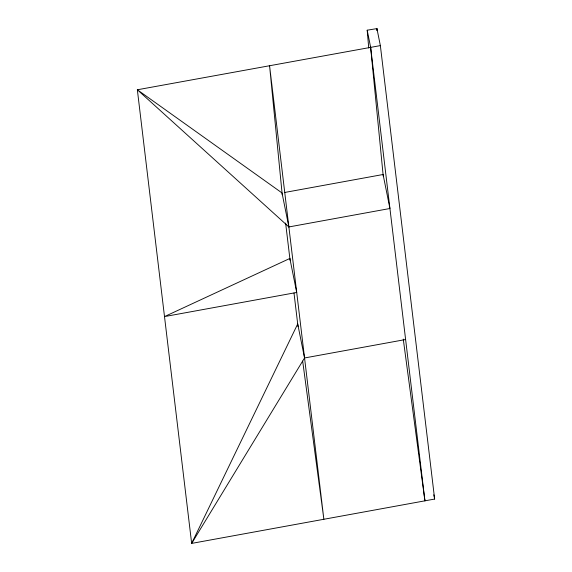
<?xml version="1.0" encoding="UTF-8"?>
<svg xmlns="http://www.w3.org/2000/svg" width="572" height="572" viewBox="0 0 572 572"><rect width="100%" height="100%" fill="white"/><g stroke="black" fill="none" stroke-linecap="round" stroke-linejoin="round"><path stroke-width="0.86" d="M293.994 292.986L297.697 323.966L304.554 357.965L191.656 543.4L434.648 499.056L380.359 45.603L376.927 28.6L367.195 30.202L368.726 47.962M380.359 45.603L137.351 89.775L191.656 543.4L297.697 323.966L298.055 326.619M284.656 192.471L383.076 174.503L370.62 47.204L367.195 30.202M288.874 226.948L282.017 192.95L137.351 89.775L288.874 226.948L389.932 208.508L383.076 174.503L383.29 176.276M304.554 357.965L405.619 339.525M433.791 494.801L434.648 499.056M424.41 498.276L424.924 500.829L370.62 47.204M403.26 339.103L424.924 500.829M302.674 361.082L323.866 519.269L269.562 65.644L282.225 194.723M285.621 223.051L290.068 260.231M377.084 30.373L376.927 28.6L376.934 30.387M289.861 258.458L164.507 316.588L296.711 292.456L289.861 258.458"/></g></svg>
